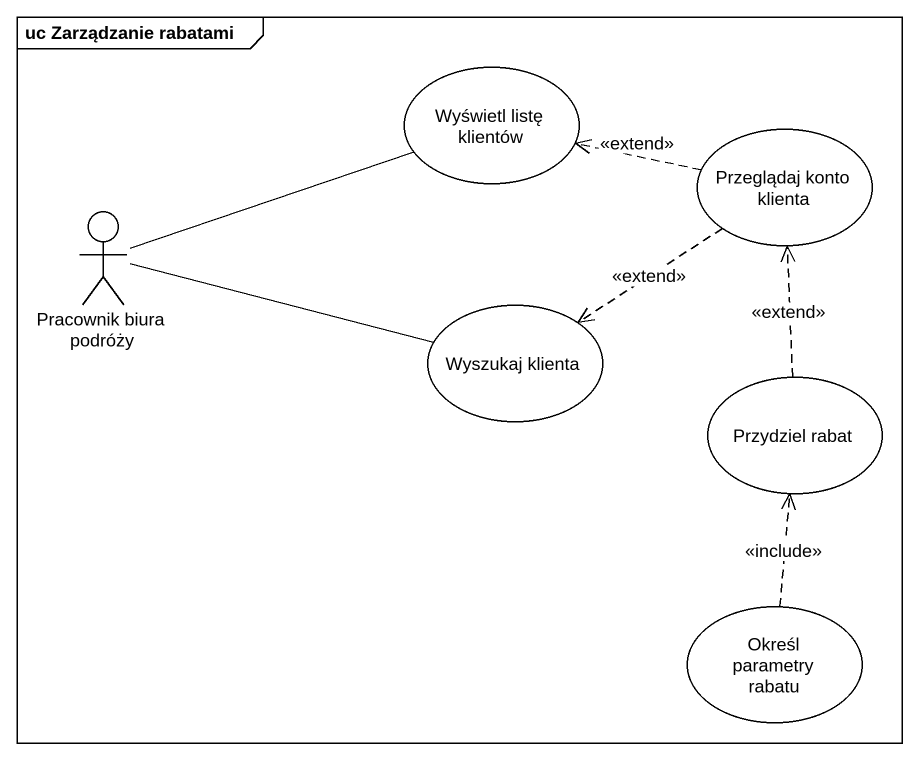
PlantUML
@startuml
mainframe uc Zarządzanie rabatami
usecase "Wyświetl listę klientów" as Wyświetl_listę_klientów
usecase "Przeglądaj konto klienta" as Przeglądaj_konto_klienta
actor "Pracownik biura podróży" as Pracownik_biura_podróży
usecase "Wyszukaj klienta" as Wyszukaj_klienta
usecase "Przydziel rabat" as Przydziel_rabat
usecase "Określ parametry rabatu" as Określ_parametry_rabatu
Wyświetl_listę_klientów -left- Pracownik_biura_podróży
Przeglądaj_konto_klienta .left.> Wyświetl_listę_klientów : <<extend>>
Przeglądaj_konto_klienta ..> Wyszukaj_klienta : <<extend>>
Wyszukaj_klienta -left- Pracownik_biura_podróży
Przydziel_rabat .up.> Przeglądaj_konto_klienta : <<extend>>
Określ_parametry_rabatu .up.> Przydziel_rabat : <<include>>
@enduml
